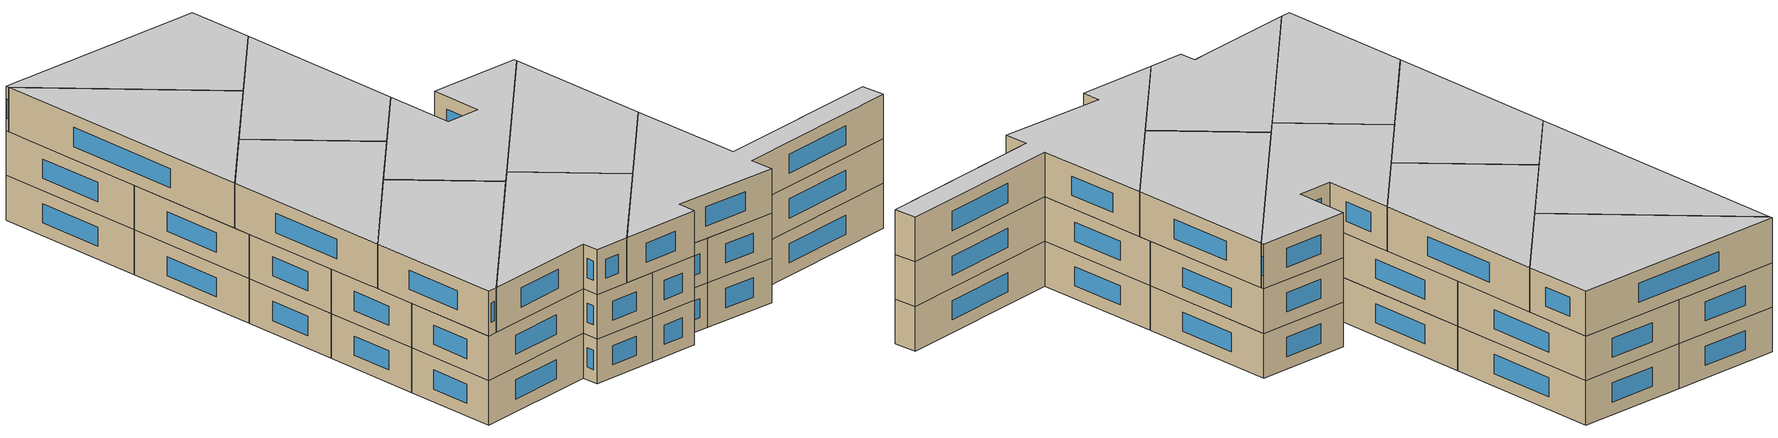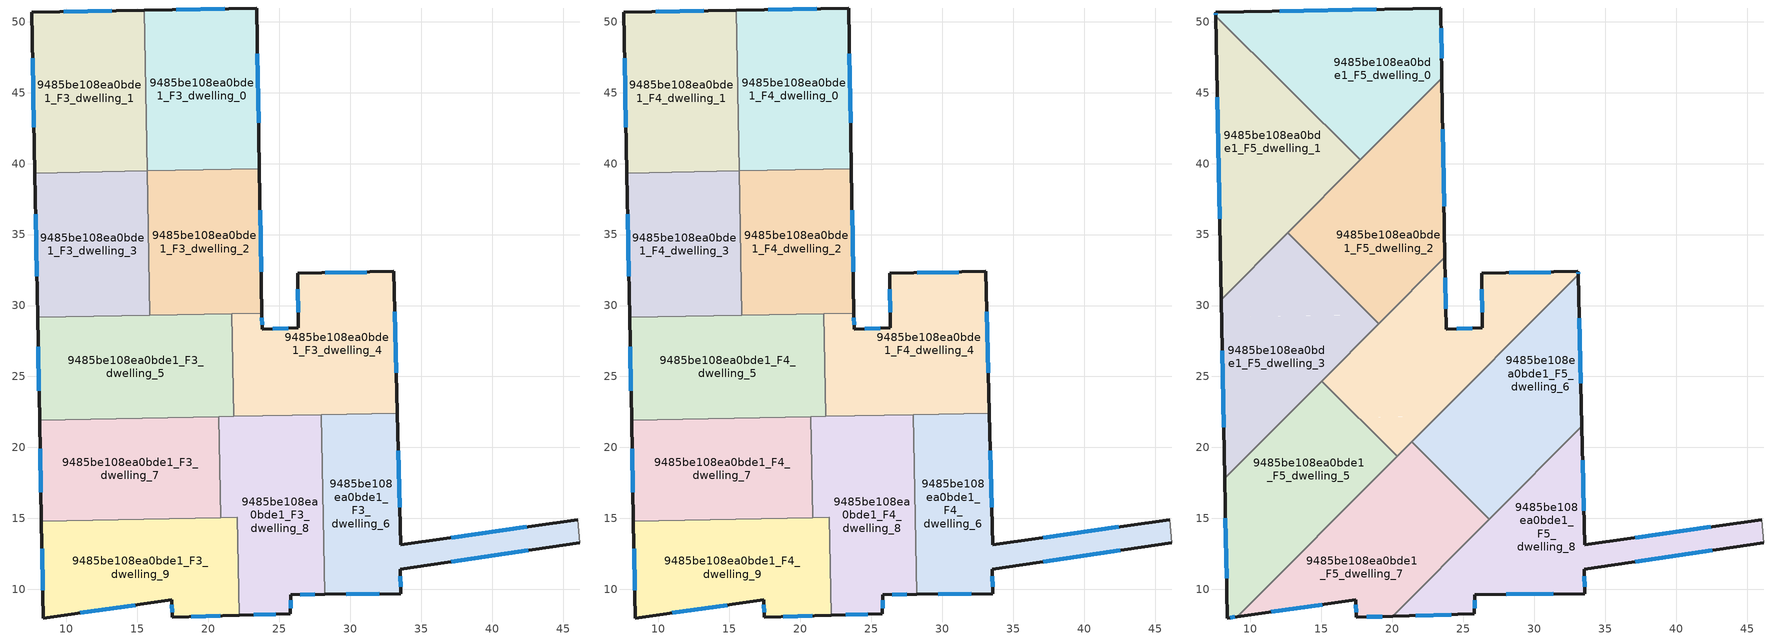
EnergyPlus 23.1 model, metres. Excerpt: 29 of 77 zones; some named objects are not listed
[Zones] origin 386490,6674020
9485be108ea0bde1_F3_dwelling_0
 floor to 9485be108ea0bde1_F2_dwelling_0 (EU_floor_Construction): 23.41,50.97 23.61,39.63 15.7,39.48 15.48,50.81 z9
 wall outside (EU_wall_Construction): 23.61,39.63 23.41,50.97 15.48,50.81 z9:12
 wall to 9485be108ea0bde1_F3_dwelling_1 (EU_wall_Construction): 15.48,50.81 15.7,39.48 z9:12
 wall to 9485be108ea0bde1_F3_dwelling_2 (EU_wall_Construction): 15.7,39.48 23.61,39.63 z9:12
 window (EU_Window_Construction): 21.15,50.92 17.75,50.86 / 23.55,42.87 23.47,47.73 z9.86:11.14
9485be108ea0bde1_F3_dwelling_1
 floor to 9485be108ea0bde1_F2_dwelling_1 (EU_floor_Construction): 15.48,50.81 15.7,39.48 7.78,39.33 7.56,50.66 z9
 wall outside (EU_wall_Construction): 15.48,50.81 7.56,50.66 7.78,39.33 z9:12
 wall to 9485be108ea0bde1_F3_dwelling_3 (EU_wall_Construction): 7.78,39.33 15.69,39.48 z9:12
 wall to 9485be108ea0bde1_F3_dwelling_2 (EU_wall_Construction): 15.68,39.48 15.7,39.48 z9:12
 window (EU_Window_Construction): 13.22,50.77 9.82,50.7 / 7.62,47.42 7.71,42.57 z9.86:11.14
9485be108ea0bde1_F3_dwelling_2
 floor to 9485be108ea0bde1_F2_dwelling_2 (EU_floor_Construction): 23.61,39.63 23.78,29.46 15.88,29.31 15.68,39.48 z9
 wall outside (EU_wall_Construction): 23.78,29.46 23.61,39.63 z9:12
 wall to 9485be108ea0bde1_F3_dwelling_3 (EU_wall_Construction): 15.68,39.48 15.88,29.31 z9:12
 wall to 9485be108ea0bde1_F3_dwelling_5 (EU_wall_Construction): 15.88,29.31 21.66,29.42 z9:12
 wall to 9485be108ea0bde1_F3_dwelling_4 (EU_wall_Construction): 21.66,29.43 23.78,29.46 z9:12
 window (EU_Window_Construction): 23.73,32.37 23.66,36.73 z9.86:11.14
9485be108ea0bde1_F3_dwelling_3
 floor to 9485be108ea0bde1_F2_dwelling_3 (EU_floor_Construction): 15.68,39.48 15.88,29.31 7.97,29.16 7.78,39.33 z9
 wall outside (EU_wall_Construction): 7.78,39.33 7.97,29.16 z9:12
 wall to 9485be108ea0bde1_F3_dwelling_5 (EU_wall_Construction): 7.97,29.16 15.88,29.31 z9:12
 window (EU_Window_Construction): 7.83,36.42 7.92,32.07 z9.86:11.14
9485be108ea0bde1_F3_dwelling_4
 floor to 9485be108ea0bde1_F2_dwelling_4 (EU_floor_Construction): 33.09,32.4 33.33,22.41 21.8,22.19 21.66,29.42 23.78,29.46 23.8,28.32 26.36,28.42 26.31,32.26 z9
 wall outside (EU_wall_Construction): 33.33,22.41 33.09,32.4 26.31,32.26 26.36,28.42 23.8,28.32 23.78,29.46 z9:12
 wall to 9485be108ea0bde1_F3_dwelling_5 (EU_wall_Construction): 21.66,29.42 21.8,22.19 z9:12
 wall to 9485be108ea0bde1_F3_dwelling_8 (EU_wall_Construction): 21.8,22.19 27.95,22.31 z9:12
 wall to 9485be108ea0bde1_F3_dwelling_6 (EU_wall_Construction): 27.95,22.31 33.33,22.41 z9:12
 window (EU_Window_Construction): 33.26,25.26 33.16,29.55 / 23.79,28.65 23.78,29.14 / 25.63,28.39 24.53,28.35 / 26.32,31.16 26.34,29.51 / 31.15,32.36 28.25,32.3 z9.86:11.14
9485be108ea0bde1_F3_dwelling_5
 floor to 9485be108ea0bde1_F2_dwelling_5 (EU_floor_Construction): 21.66,29.42 21.8,22.19 8.11,21.92 7.97,29.16 z9
 wall outside (EU_wall_Construction): 7.97,29.16 8.11,21.92 z9:12
 wall to 9485be108ea0bde1_F3_dwelling_7 (EU_wall_Construction): 8.11,21.92 20.73,22.17 z9:12
 wall to 9485be108ea0bde1_F3_dwelling_8 (EU_wall_Construction): 20.73,22.17 21.8,22.19 z9:12
 window (EU_Window_Construction): 8.01,27.09 8.07,23.99 z9.86:11.14
9485be108ea0bde1_F3_dwelling_6
 floor to 9485be108ea0bde1_F2_dwelling_6 (EU_floor_Construction): 46.03,14.92 46.18,13.27 33.52,11.41 33.57,9.7 28.2,9.64 27.95,22.3 33.33,22.41 33.55,13.14 z9
 wall outside (EU_wall_Construction): 46.03,14.92 33.55,13.14 33.33,22.41 / 28.2,9.64 33.57,9.7 33.52,11.41 46.18,13.27 z9:12
 wall adiabatic (EU_wall_Construction): 46.18,13.27 46.03,14.92 z9:12
 wall to 9485be108ea0bde1_F3_dwelling_8 (EU_wall_Construction): 27.95,22.3 28.2,9.64 z9:12
 window (EU_Window_Construction): 42.46,14.41 37.11,13.65 / 37.14,11.94 42.57,12.74 / 33.55,10.19 33.53,10.92 / 29.73,9.66 32.03,9.68 / 33.49,15.79 33.39,19.76 z9.86:11.14
9485be108ea0bde1_F3_dwelling_7
 floor to 9485be108ea0bde1_F2_dwelling_7 (EU_floor_Construction): 20.73,22.17 20.86,15.05 8.25,14.81 8.11,21.92 z9
 wall outside (EU_wall_Construction): 8.11,21.92 8.25,14.81 z9:12
 wall to 9485be108ea0bde1_F3_dwelling_8 (EU_wall_Construction): 20.86,15.05 20.73,22.17 z9:12
 wall to 9485be108ea0bde1_F3_dwelling_9 (EU_wall_Construction): 8.25,14.81 20.86,15.05 z9:12
 window (EU_Window_Construction): 8.15,19.89 8.21,16.84 z9.86:11.14
9485be108ea0bde1_F3_dwelling_8
 floor to 9485be108ea0bde1_F2_dwelling_8 (EU_floor_Construction): 27.95,22.3 28.2,9.64 25.8,9.62 25.79,8.27 22.18,8.16 22.05,15.08 20.86,15.05 20.73,22.17 z9
 wall outside (EU_wall_Construction): 22.18,8.16 25.79,8.27 25.8,9.62 28.2,9.64 z9:12
 wall to 9485be108ea0bde1_F3_dwelling_9 (EU_wall_Construction): 20.87,15.05 22.05,15.08 22.18,8.16 z9:12
 window (EU_Window_Construction): 23.21,8.19 24.76,8.24 / 26.49,9.63 27.51,9.64 / 25.8,8.65 25.8,9.24 z9.86:11.14
9485be108ea0bde1_F3_dwelling_9
 floor to 9485be108ea0bde1_F2_dwelling_9 (EU_floor_Construction): 22.05,15.08 22.18,8.16 17.46,8.03 17.44,9.25 8.38,7.98 8.25,14.81 z9
 wall outside (EU_wall_Construction): 8.25,14.81 8.38,7.98 17.44,9.25 17.46,8.03 22.18,8.16 z9:12
 window (EU_Window_Construction): 10.97,8.34 14.85,8.89 / 8.29,12.86 8.34,9.93 / 18.81,8.07 20.83,8.13 / 17.45,8.9 17.45,8.38 z9.86:11.14
9485be108ea0bde1_F4_dwelling_0
 floor to 9485be108ea0bde1_F3_dwelling_0 (EU_floor_Construction): 23.41,50.97 23.61,39.63 15.7,39.48 15.48,50.81 z12
 wall outside (EU_wall_Construction): 23.61,39.63 23.41,50.97 15.48,50.81 z12:15
 wall to 9485be108ea0bde1_F4_dwelling_1 (EU_wall_Construction): 15.48,50.81 15.7,39.48 z12:15
 wall to 9485be108ea0bde1_F4_dwelling_2 (EU_wall_Construction): 15.7,39.48 23.61,39.63 z12:15
 window (EU_Window_Construction): 21.15,50.92 17.75,50.86 / 23.55,42.87 23.47,47.73 z12.86:14.14
 ceiling adiabatic (EU_roof_Construction): 23.61,39.63 23.41,50.97 23.5,46.03 17,39.51 15.7,39.48 z15
9485be108ea0bde1_F4_dwelling_1
 floor to 9485be108ea0bde1_F3_dwelling_1 (EU_floor_Construction): 15.48,50.81 15.7,39.48 7.78,39.33 7.56,50.66 z12
 wall outside (EU_wall_Construction): 15.48,50.81 7.56,50.66 7.78,39.33 z12:15
 wall to 9485be108ea0bde1_F4_dwelling_3 (EU_wall_Construction): 7.78,39.33 15.69,39.48 z12:15
 wall to 9485be108ea0bde1_F4_dwelling_2 (EU_wall_Construction): 15.68,39.48 15.7,39.48 z12:15
 window (EU_Window_Construction): 13.22,50.77 9.82,50.7 / 7.62,47.42 7.71,42.57 z12.86:14.14
9485be108ea0bde1_F4_dwelling_2
 floor to 9485be108ea0bde1_F3_dwelling_2 (EU_floor_Construction): 23.61,39.63 23.78,29.46 15.88,29.31 15.68,39.48 z12
 wall outside (EU_wall_Construction): 23.78,29.46 23.61,39.63 z12:15
 wall to 9485be108ea0bde1_F4_dwelling_3 (EU_wall_Construction): 15.68,39.48 15.88,29.31 z12:15
 wall to 9485be108ea0bde1_F4_dwelling_5 (EU_wall_Construction): 15.88,29.31 21.66,29.42 z12:15
 wall to 9485be108ea0bde1_F4_dwelling_4 (EU_wall_Construction): 21.66,29.43 23.78,29.46 z12:15
 window (EU_Window_Construction): 23.73,32.37 23.66,36.73 z12.86:14.14
9485be108ea0bde1_F4_dwelling_3
 floor to 9485be108ea0bde1_F3_dwelling_3 (EU_floor_Construction): 15.68,39.48 15.88,29.31 7.97,29.16 7.78,39.33 z12
 wall outside (EU_wall_Construction): 7.78,39.33 7.97,29.16 z12:15
 wall to 9485be108ea0bde1_F4_dwelling_5 (EU_wall_Construction): 7.97,29.16 15.88,29.31 z12:15
 window (EU_Window_Construction): 7.83,36.42 7.92,32.07 z12.86:14.14
9485be108ea0bde1_F4_dwelling_4
 floor to 9485be108ea0bde1_F3_dwelling_4 (EU_floor_Construction): 33.09,32.4 33.33,22.41 21.8,22.19 21.66,29.42 23.78,29.46 23.8,28.32 26.36,28.42 26.31,32.26 z12
 wall outside (EU_wall_Construction): 33.33,22.41 33.09,32.4 26.31,32.26 26.36,28.42 23.8,28.32 23.78,29.46 z12:15
 wall to 9485be108ea0bde1_F4_dwelling_5 (EU_wall_Construction): 21.66,29.42 21.8,22.19 z12:15
 wall to 9485be108ea0bde1_F4_dwelling_8 (EU_wall_Construction): 21.8,22.19 27.95,22.31 z12:15
 wall to 9485be108ea0bde1_F4_dwelling_6 (EU_wall_Construction): 27.95,22.31 33.33,22.41 z12:15
 window (EU_Window_Construction): 33.26,25.26 33.16,29.55 / 23.79,28.65 23.78,29.14 / 25.63,28.39 24.53,28.35 / 26.32,31.16 26.34,29.51 / 31.15,32.36 28.25,32.3 z12.86:14.14
9485be108ea0bde1_F4_dwelling_5
 floor to 9485be108ea0bde1_F3_dwelling_5 (EU_floor_Construction): 21.66,29.42 21.8,22.19 8.11,21.92 7.97,29.16 z12
 wall outside (EU_wall_Construction): 7.97,29.16 8.11,21.92 z12:15
 wall to 9485be108ea0bde1_F4_dwelling_7 (EU_wall_Construction): 8.11,21.92 20.73,22.17 z12:15
 wall to 9485be108ea0bde1_F4_dwelling_8 (EU_wall_Construction): 20.73,22.17 21.8,22.19 z12:15
 window (EU_Window_Construction): 8.01,27.09 8.07,23.99 z12.86:14.14
9485be108ea0bde1_F4_dwelling_6
 floor to 9485be108ea0bde1_F3_dwelling_6 (EU_floor_Construction): 46.03,14.92 46.18,13.27 33.52,11.41 33.57,9.7 28.2,9.64 27.95,22.3 33.33,22.41 33.55,13.14 z12
 wall outside (EU_wall_Construction): 46.03,14.92 33.55,13.14 33.33,22.41 / 28.2,9.64 33.57,9.7 33.52,11.41 46.18,13.27 z12:15
 wall adiabatic (EU_wall_Construction): 46.18,13.27 46.03,14.92 z12:15
 wall to 9485be108ea0bde1_F4_dwelling_8 (EU_wall_Construction): 27.95,22.3 28.2,9.64 z12:15
 window (EU_Window_Construction): 42.46,14.41 37.11,13.65 / 37.14,11.94 42.57,12.74 / 33.55,10.19 33.53,10.92 / 29.73,9.66 32.03,9.68 / 33.49,15.79 33.39,19.76 z12.86:14.14
9485be108ea0bde1_F4_dwelling_7
 floor to 9485be108ea0bde1_F3_dwelling_7 (EU_floor_Construction): 20.73,22.17 20.86,15.05 8.25,14.81 8.11,21.92 z12
 wall outside (EU_wall_Construction): 8.11,21.92 8.25,14.81 z12:15
 wall to 9485be108ea0bde1_F4_dwelling_8 (EU_wall_Construction): 20.86,15.05 20.73,22.17 z12:15
 wall to 9485be108ea0bde1_F4_dwelling_9 (EU_wall_Construction): 8.25,14.81 20.86,15.05 z12:15
 window (EU_Window_Construction): 8.15,19.89 8.21,16.84 z12.86:14.14
9485be108ea0bde1_F4_dwelling_8
 floor to 9485be108ea0bde1_F3_dwelling_8 (EU_floor_Construction): 27.95,22.3 28.2,9.64 25.8,9.62 25.79,8.27 22.18,8.16 22.05,15.08 20.86,15.05 20.73,22.17 z12
 wall outside (EU_wall_Construction): 22.18,8.16 25.79,8.27 25.8,9.62 28.2,9.64 z12:15
 wall to 9485be108ea0bde1_F4_dwelling_9 (EU_wall_Construction): 20.87,15.05 22.05,15.08 22.18,8.16 z12:15
 window (EU_Window_Construction): 23.21,8.19 24.76,8.24 / 26.49,9.63 27.51,9.64 / 25.8,8.65 25.8,9.24 z12.86:14.14
9485be108ea0bde1_F4_dwelling_9
 floor to 9485be108ea0bde1_F3_dwelling_9 (EU_floor_Construction): 22.05,15.08 22.18,8.16 17.46,8.03 17.44,9.25 8.38,7.98 8.25,14.81 z12
 wall outside (EU_wall_Construction): 8.25,14.81 8.38,7.98 17.44,9.25 17.46,8.03 22.18,8.16 z12:15
 window (EU_Window_Construction): 10.97,8.34 14.85,8.89 / 8.29,12.86 8.34,9.93 / 18.81,8.07 20.83,8.13 / 17.45,8.9 17.45,8.38 z12.86:14.14
9485be108ea0bde1_F5_dwelling_0
 floor to 9485be108ea0bde1_F4_dwelling_0 (EU_floor_Construction): 23.41,50.97 23.5,46.03 17.74,40.26 15.64,42.35 15.48,50.81 z15
 floor to 9485be108ea0bde1_F4_dwelling_1 (EU_floor_Construction): 15.48,50.81 15.64,42.35 7.56,50.4 7.56,50.66 z15
 wall outside (EU_wall_Construction): 23.5,46.03 23.41,50.97 7.56,50.66 7.56,50.4 z15:18
 wall to 9485be108ea0bde1_F5_dwelling_1 (EU_wall_Construction): 7.56,50.4 17.74,40.26 z15:18
 wall to 9485be108ea0bde1_F5_dwelling_2 (EU_wall_Construction): 17.74,40.26 23.5,46.03 z15:18
 window (EU_Window_Construction): 23.47,47.44 23.44,49.56 / 7.56,50.59 7.56,50.48 / 18.88,50.88 12.09,50.75 z15.86:17.14
 ceiling to 9485be108ea0bde1_F6_dwelling_0 (EU_floor_Construction): 17.74,40.26 23.5,46.03 23.41,50.97 7.56,50.66 7.56,50.4 z18
9485be108ea0bde1_F5_dwelling_1
 floor to 9485be108ea0bde1_F4_dwelling_1 (EU_floor_Construction): 15.64,42.35 15.7,39.48 7.78,39.33 7.56,50.4 z15
 floor to 9485be108ea0bde1_F4_dwelling_3 (EU_floor_Construction): 15.69,39.48 15.71,38.21 7.95,30.42 7.78,39.33 z15
 floor to 9485be108ea0bde1_F4_dwelling_2 (EU_floor_Construction): 17,39.51 15.71,38.21 15.69,39.48 z15
 floor to 9485be108ea0bde1_F4_dwelling_0 (EU_floor_Construction): 17.74,40.26 17,39.51 15.7,39.48 15.64,42.35 z15
 wall outside (EU_wall_Construction): 7.56,50.4 7.95,30.42 z15:18
 wall to 9485be108ea0bde1_F5_dwelling_3 (EU_wall_Construction): 7.95,30.42 12.62,35.12 z15:18
 wall to 9485be108ea0bde1_F5_dwelling_2 (EU_wall_Construction): 12.63,35.12 17.75,40.26 z15:18
 window (EU_Window_Construction): 7.67,44.69 7.84,36.13 z15.86:17.14
 ceiling to 9485be108ea0bde1_F6_dwelling_1 (EU_floor_Construction): 7.95,30.42 17.74,40.26 7.56,50.4 z18
9485be108ea0bde1_F5_dwelling_2
 floor to 9485be108ea0bde1_F4_dwelling_2 (EU_floor_Construction): 23.61,39.63 23.71,33.4 19.71,29.39 18.4,29.36 15.83,31.92 15.71,38.21 17,39.51 z15
 floor to 9485be108ea0bde1_F4_dwelling_5 (EU_floor_Construction): 19.71,29.39 19.05,28.72 18.4,29.36 z15
 floor adiabatic (EU_floor_Construction): 23.5,46.03 23.61,39.63 17,39.51 z15
 floor to 9485be108ea0bde1_F4_dwelling_3 (EU_floor_Construction): 15.71,38.21 15.83,31.92 12.62,35.12 z15
 wall outside (EU_wall_Construction): 23.71,33.4 23.5,46.03 z15:18
 wall to 9485be108ea0bde1_F5_dwelling_3 (EU_wall_Construction): 12.62,35.12 19.05,28.72 z15:18
 wall to 9485be108ea0bde1_F5_dwelling_4 (EU_wall_Construction): 19.05,28.72 23.71,33.4 z15:18
 window (EU_Window_Construction): 23.65,37.01 23.56,42.42 z15.86:17.14
 ceiling to 9485be108ea0bde1_F6_dwelling_2 (EU_floor_Construction): 19.05,28.72 23.71,33.4 23.5,46.03 12.62,35.12 z18
9485be108ea0bde1_F5_dwelling_3
 floor to 9485be108ea0bde1_F4_dwelling_5 (EU_floor_Construction): 19.05,28.72 12.36,22.01 8.11,21.92 7.97,29.16 18.4,29.36 z15
 floor to 9485be108ea0bde1_F4_dwelling_3 (EU_floor_Construction): 15.83,31.92 15.88,29.31 7.97,29.16 7.95,30.42 12.62,35.12 z15
 floor to 9485be108ea0bde1_F4_dwelling_7 (EU_floor_Construction): 12.36,22.01 8.19,17.82 8.11,21.92 z15
 floor to 9485be108ea0bde1_F4_dwelling_2 (EU_floor_Construction): 18.4,29.36 15.88,29.31 15.83,31.92 z15
 wall outside (EU_wall_Construction): 7.95,30.42 8.19,17.82 z15:18
 wall to 9485be108ea0bde1_F5_dwelling_5 (EU_wall_Construction): 8.19,17.82 15.02,24.67 z15:18
 wall to 9485be108ea0bde1_F5_dwelling_4 (EU_wall_Construction): 15.02,24.67 19.05,28.72 z15:18
 window (EU_Window_Construction): 8.02,26.82 8.12,21.42 z15.86:17.14
 ceiling to 9485be108ea0bde1_F6_dwelling_3 (EU_floor_Construction): 8.19,17.82 19.05,28.72 12.62,35.12 7.95,30.42 z18
9485be108ea0bde1_F5_dwelling_4
 floor to 9485be108ea0bde1_F4_dwelling_4 (EU_floor_Construction): 33.09,32.4 33.09,32.17 23.18,22.21 21.8,22.19 21.66,29.42 23.78,29.46 23.8,28.32 26.36,28.42 26.31,32.26 z15
 floor to 9485be108ea0bde1_F4_dwelling_2 (EU_floor_Construction): 23.71,33.4 23.78,29.46 19.71,29.39 z15
 floor to 9485be108ea0bde1_F4_dwelling_7 (EU_floor_Construction): 20.73,22.17 20.77,19.8 20.34,19.37 17.59,22.11 z15
 floor to 9485be108ea0bde1_F4_dwelling_8 (EU_floor_Construction): 23.18,22.21 20.77,19.8 20.73,22.17 z15
 floor to 9485be108ea0bde1_F4_dwelling_5 (EU_floor_Construction): 21.66,29.42 21.8,22.19 17.59,22.11 15.02,24.67 19.71,29.39 z15
 wall outside (EU_wall_Construction): 33.09,32.17 33.09,32.4 26.31,32.26 26.36,28.42 23.8,28.32 23.71,33.4 z15:18
 wall to 9485be108ea0bde1_F5_dwelling_5 (EU_wall_Construction): 15.02,24.67 20.34,19.37 z15:18
 wall to 9485be108ea0bde1_F5_dwelling_6 (EU_wall_Construction): 21.37,20.4 33.09,32.17 z15:18
 wall to 9485be108ea0bde1_F5_dwelling_7 (EU_wall_Construction): 20.34,19.37 21.37,20.4 z15:18
 window (EU_Window_Construction): 31.15,32.36 28.25,32.3 / 33.09,32.23 33.09,32.33 / 23.77,29.77 23.74,31.95 / 25.63,28.39 24.53,28.35 / 26.32,31.16 26.34,29.51 z15.86:17.14
 ceiling to 9485be108ea0bde1_F6_dwelling_4 (EU_floor_Construction): 26.36,28.42 23.8,28.32 23.71,33.4 15.02,24.67 20.34,19.37 33.09,32.17 33.09,32.4 26.31,32.26 z18
9485be108ea0bde1_F5_dwelling_5
 floor to 9485be108ea0bde1_F4_dwelling_7 (EU_floor_Construction): 20.34,19.37 15.95,14.96 8.25,14.81 8.19,17.82 12.36,22.01 17.59,22.11 z15
 floor to 9485be108ea0bde1_F4_dwelling_9 (EU_floor_Construction): 15.95,14.96 9.09,8.08 8.38,7.98 8.25,14.81 z15
 floor to 9485be108ea0bde1_F4_dwelling_5 (EU_floor_Construction): 17.59,22.11 12.36,22.01 15.02,24.67 z15
 wall outside (EU_wall_Construction): 8.19,17.82 8.38,7.98 9.09,8.08 z15:18
 wall to 9485be108ea0bde1_F5_dwelling_7 (EU_wall_Construction): 9.09,8.08 20.34,19.37 z15:18
 window (EU_Window_Construction): 8.24,15.01 8.33,10.79 / 8.58,8.01 8.89,8.05 z15.86:17.14
 ceiling to 9485be108ea0bde1_F6_dwelling_5 (EU_floor_Construction): 9.09,8.08 20.34,19.37 15.02,24.67 8.19,17.82 8.38,7.98 z18
9485be108ea0bde1_F5_dwelling_6
 floor to 9485be108ea0bde1_F4_dwelling_8 (EU_floor_Construction): 27.95,22.3 28.07,16.18 26.84,14.95 21.37,20.4 23.18,22.21 z15
 floor to 9485be108ea0bde1_F4_dwelling_6 (EU_floor_Construction): 33.33,22.41 33.35,21.48 28.07,16.18 27.95,22.3 z15
 floor to 9485be108ea0bde1_F4_dwelling_4 (EU_floor_Construction): 33.09,32.17 33.33,22.41 23.18,22.21 z15
 wall outside (EU_wall_Construction): 33.35,21.48 33.09,32.17 z15:18
 wall to 9485be108ea0bde1_F5_dwelling_7 (EU_wall_Construction): 21.37,20.4 26.84,14.95 z15:18
 wall to 9485be108ea0bde1_F5_dwelling_8 (EU_wall_Construction): 26.84,14.95 33.35,21.48 z15:18
 window (EU_Window_Construction): 33.28,24.53 33.17,29.11 z15.86:17.14
 ceiling to 9485be108ea0bde1_F6_dwelling_6 (EU_floor_Construction): 26.84,14.95 33.35,21.48 33.09,32.17 21.37,20.4 z18
9485be108ea0bde1_F5_dwelling_7
 floor to 9485be108ea0bde1_F4_dwelling_7 (EU_floor_Construction): 20.77,19.8 20.86,15.05 15.95,14.96 z15
 floor to 9485be108ea0bde1_F4_dwelling_9 (EU_floor_Construction): 22.05,15.08 22.14,10.23 20.02,8.1 17.46,8.03 17.44,9.25 9.09,8.08 15.95,14.96 z15
 floor to 9485be108ea0bde1_F4_dwelling_8 (EU_floor_Construction): 26.84,14.95 22.14,10.23 22.05,15.08 20.86,15.05 20.77,19.8 21.37,20.4 z15
 wall outside (EU_wall_Construction): 9.09,8.08 17.44,9.25 17.46,8.03 20.02,8.1 z15:18
 wall to 9485be108ea0bde1_F5_dwelling_8 (EU_wall_Construction): 20.02,8.1 26.84,14.95 z15:18
 window (EU_Window_Construction): 18.19,8.05 19.29,8.08 / 17.45,8.9 17.45,8.38 / 11.48,8.41 15.06,8.92 z15.86:17.14
 ceiling to 9485be108ea0bde1_F6_dwelling_7 (EU_floor_Construction): 20.02,8.1 26.84,14.95 21.37,20.4 9.09,8.08 17.44,9.25 17.46,8.03 z18
9485be108ea0bde1_F5_dwelling_8
 floor to 9485be108ea0bde1_F4_dwelling_6 (EU_floor_Construction): 46.03,14.92 46.18,13.27 33.52,11.41 33.57,9.7 28.19,9.65 28.07,16.18 33.35,21.48 33.55,13.14 z15
 floor to 9485be108ea0bde1_F4_dwelling_8 (EU_floor_Construction): 28.07,16.18 28.19,9.65 25.8,9.62 25.79,8.27 22.18,8.16 22.14,10.23 z15
 floor to 9485be108ea0bde1_F4_dwelling_9 (EU_floor_Construction): 22.14,10.23 22.18,8.16 20.02,8.1 z15
 wall outside (EU_wall_Construction): 20.02,8.1 25.79,8.27 25.8,9.62 33.57,9.7 33.52,11.41 46.18,13.27 / 46.03,14.92 33.55,13.14 33.35,21.48 z15:18
 wall adiabatic (EU_wall_Construction): 46.18,13.27 46.03,14.92 z15:18
 window (EU_Window_Construction): 37.14,11.94 42.57,12.74 / 33.55,10.19 33.53,10.92 / 28.02,9.64 31.35,9.68 / 25.8,8.65 25.8,9.24 / 21.67,8.15 24.15,8.22 / 33.49,15.52 33.41,19.1 / 42.46,14.41 37.11,13.65 z15.86:17.14
 ceiling to 9485be108ea0bde1_F6_dwelling_8 (EU_floor_Construction): 46.18,13.27 46.03,14.92 33.55,13.14 33.35,21.48 20.02,8.1 25.79,8.27 25.8,9.62 33.57,9.7 33.52,11.41 z18
[Building]
EU S2 Campaign: North Axis=0; Terrain=City; Solar Distribution=FullExterior
[Site:Location]
Helsinki-Vantaa.AP: Latitude=60.317; Longitude=24.963; Time Zone=2; Elevation=54.6
[SizingPeriod:WeatherFileDays]
AnnualSizingPeriod: Begin Month=1; Begin Day of Month=1; End Month=12; End Day of Month=31; Day of Week for Start Day=Monday; Use Weather File Daylight Saving Period=No; Use Weather File Rain and Snow Indicators=No
[MATERIAL]
EU_InternalMass_Material: Roughness=MediumRough; Thickness=0.1; Conductivity=1; Density=1800; Specific Heat=900; Thermal Absorptance=0.9; Solar Absorptance=0.7; Visible Absorptance=0.7
[MATERIAL:NOMASS] Roughness=MediumRough; Thermal Absorptance=0.9; Solar Absorptance=0.7; Visible Absorptance=0.7
Name | Thermal Resistance
EU_wall_NoMass | 1.10183
EU_roof_NoMass; EU_floor_NoMass | 1.70606
[WINDOWMATERIAL:SIMPLEGLAZINGSYSTEM]
EU_Window_SimpleGlazing: UFactor=3.11035; Solar Heat Gain Coefficient=0.8; Visible Transmittance=0.8
[CONSTRUCTION]
EU_wall_Construction: EU_wall_NoMass
EU_roof_Construction: EU_roof_NoMass
EU_floor_Construction: EU_floor_NoMass
EU_Window_Construction: EU_Window_SimpleGlazing
EU_InternalMass_Construction: EU_InternalMass_Material
[ZONE] Type=1; Multiplier=1; Ceiling Height=autocalculate; Floor Area=autocalculate; Part of Total Floor Area=Yes
Name | Volume
9485be108ea0bde1_F3_dwelling_0; 9485be108ea0bde1_F4_dwelling_0 | 269.377
9485be108ea0bde1_F5_dwelling_0 | 299.306
9485be108ea0bde1_F3_dwelling_1; 9485be108ea0bde1_F4_dwelling_1 | 269.383
9485be108ea0bde1_F5_dwelling_1 | 299.295
9485be108ea0bde1_F3_dwelling_2; 9485be108ea0bde1_F4_dwelling_2 | 241.367
9485be108ea0bde1_F5_dwelling_2 | 299.332
9485be108ea0bde1_F3_dwelling_3; 9485be108ea0bde1_F4_dwelling_3 | 241.345
9485be108ea0bde1_F5_dwelling_3 | 299.304
9485be108ea0bde1_F3_dwelling_4; 9485be108ea0bde1_F4_dwelling_4 | 297.389
9485be108ea0bde1_F5_dwelling_4 | 299.342
9485be108ea0bde1_F3_dwelling_5; 9485be108ea0bde1_F4_dwelling_5 | 297.387
9485be108ea0bde1_F5_dwelling_5 | 299.324
9485be108ea0bde1_F3_dwelling_6; 9485be108ea0bde1_F4_dwelling_6 | 269.399
9485be108ea0bde1_F5_dwelling_6 | 299.272
9485be108ea0bde1_F3_dwelling_7; 9485be108ea0bde1_F4_dwelling_7 | 269.391
9485be108ea0bde1_F5_dwelling_7 | 299.314
9485be108ea0bde1_F3_dwelling_8; 9485be108ea0bde1_F4_dwelling_8 | 269.352
9485be108ea0bde1_F5_dwelling_8 | 299.301
9485be108ea0bde1_F3_dwelling_9; 9485be108ea0bde1_F4_dwelling_9 | 269.375
[INTERNALMASS] Construction=EU_InternalMass_Construction
Name | Zone or ZoneList | Surface Area
9485be108ea0bde1_F3_dwelling_0_EU_InternalMass | 9485be108ea0bde1_F3_dwelling_0 | 89.7925
9485be108ea0bde1_F3_dwelling_1_EU_InternalMass | 9485be108ea0bde1_F3_dwelling_1 | 89.7937
9485be108ea0bde1_F3_dwelling_2_EU_InternalMass | 9485be108ea0bde1_F3_dwelling_2 | 80.4584
9485be108ea0bde1_F3_dwelling_3_EU_InternalMass | 9485be108ea0bde1_F3_dwelling_3 | 80.4503
9485be108ea0bde1_F3_dwelling_4_EU_InternalMass | 9485be108ea0bde1_F3_dwelling_4 | 99.1313
9485be108ea0bde1_F3_dwelling_5_EU_InternalMass | 9485be108ea0bde1_F3_dwelling_5 | 99.1312
9485be108ea0bde1_F3_dwelling_6_EU_InternalMass | 9485be108ea0bde1_F3_dwelling_6 | 89.7968
9485be108ea0bde1_F3_dwelling_7_EU_InternalMass | 9485be108ea0bde1_F3_dwelling_7 | 89.7988
9485be108ea0bde1_F3_dwelling_8_EU_InternalMass | 9485be108ea0bde1_F3_dwelling_8 | 89.7842
9485be108ea0bde1_F3_dwelling_9_EU_InternalMass | 9485be108ea0bde1_F3_dwelling_9 | 89.7913
9485be108ea0bde1_F4_dwelling_0_EU_InternalMass | 9485be108ea0bde1_F4_dwelling_0 | 89.7925
9485be108ea0bde1_F4_dwelling_1_EU_InternalMass | 9485be108ea0bde1_F4_dwelling_1 | 89.7937
9485be108ea0bde1_F4_dwelling_2_EU_InternalMass | 9485be108ea0bde1_F4_dwelling_2 | 80.4584
9485be108ea0bde1_F4_dwelling_3_EU_InternalMass | 9485be108ea0bde1_F4_dwelling_3 | 80.4503
9485be108ea0bde1_F4_dwelling_4_EU_InternalMass | 9485be108ea0bde1_F4_dwelling_4 | 99.1313
9485be108ea0bde1_F4_dwelling_5_EU_InternalMass | 9485be108ea0bde1_F4_dwelling_5 | 99.1312
9485be108ea0bde1_F4_dwelling_6_EU_InternalMass | 9485be108ea0bde1_F4_dwelling_6 | 89.7968
9485be108ea0bde1_F4_dwelling_7_EU_InternalMass | 9485be108ea0bde1_F4_dwelling_7 | 89.7988
9485be108ea0bde1_F4_dwelling_8_EU_InternalMass | 9485be108ea0bde1_F4_dwelling_8 | 89.7842
9485be108ea0bde1_F4_dwelling_9_EU_InternalMass | 9485be108ea0bde1_F4_dwelling_9 | 89.7913
9485be108ea0bde1_F5_dwelling_0_EU_InternalMass | 9485be108ea0bde1_F5_dwelling_0 | 99.7649
9485be108ea0bde1_F5_dwelling_1_EU_InternalMass | 9485be108ea0bde1_F5_dwelling_1 | 99.7628
9485be108ea0bde1_F5_dwelling_2_EU_InternalMass | 9485be108ea0bde1_F5_dwelling_2 | 99.7778
9485be108ea0bde1_F5_dwelling_3_EU_InternalMass | 9485be108ea0bde1_F5_dwelling_3 | 99.7709
9485be108ea0bde1_F5_dwelling_4_EU_InternalMass | 9485be108ea0bde1_F5_dwelling_4 | 99.782
9485be108ea0bde1_F5_dwelling_5_EU_InternalMass | 9485be108ea0bde1_F5_dwelling_5 | 99.7736
9485be108ea0bde1_F5_dwelling_6_EU_InternalMass | 9485be108ea0bde1_F5_dwelling_6 | 99.758
9485be108ea0bde1_F5_dwelling_7_EU_InternalMass | 9485be108ea0bde1_F5_dwelling_7 | 99.7727
9485be108ea0bde1_F5_dwelling_8_EU_InternalMass | 9485be108ea0bde1_F5_dwelling_8 | 99.7669
[OTHEREQUIPMENT] Fuel Type=Electricity; Design Level Calculation Method=Watts/Area; Power per Zone Floor Area=1; Fraction Latent=0; Fraction Radiant=0; Fraction Lost=0; Carbon Dioxide Generation Rate=0; EndUse Subcategory=EU_Step8_InternalGains
Name | Zone or ZoneList or Space or SpaceList | Schedule
EU_Step8_InternalGain_9485be108ea0bde1_F3_dwelling_0_f000 | 9485be108ea0bde1_F3_dwelling_0 | EU_Step8_GainSchedule_9485be108ea0bde1_F3_dwelling_0_f000
EU_Step8_InternalGain_9485be108ea0bde1_F3_dwelling_1_f000 | 9485be108ea0bde1_F3_dwelling_1 | EU_Step8_GainSchedule_9485be108ea0bde1_F3_dwelling_1_f000
EU_Step8_InternalGain_9485be108ea0bde1_F3_dwelling_2_f000 | 9485be108ea0bde1_F3_dwelling_2 | EU_Step8_GainSchedule_9485be108ea0bde1_F3_dwelling_2_f000
EU_Step8_InternalGain_9485be108ea0bde1_F3_dwelling_3_f000 | 9485be108ea0bde1_F3_dwelling_3 | EU_Step8_GainSchedule_9485be108ea0bde1_F3_dwelling_3_f000
EU_Step8_InternalGain_9485be108ea0bde1_F3_dwelling_4_f000 | 9485be108ea0bde1_F3_dwelling_4 | EU_Step8_GainSchedule_9485be108ea0bde1_F3_dwelling_4_f000
EU_Step8_InternalGain_9485be108ea0bde1_F3_dwelling_5_f000 | 9485be108ea0bde1_F3_dwelling_5 | EU_Step8_GainSchedule_9485be108ea0bde1_F3_dwelling_5_f000
EU_Step8_InternalGain_9485be108ea0bde1_F3_dwelling_6_f000 | 9485be108ea0bde1_F3_dwelling_6 | EU_Step8_GainSchedule_9485be108ea0bde1_F3_dwelling_6_f000
EU_Step8_InternalGain_9485be108ea0bde1_F3_dwelling_7_f000 | 9485be108ea0bde1_F3_dwelling_7 | EU_Step8_GainSchedule_9485be108ea0bde1_F3_dwelling_7_f000
EU_Step8_InternalGain_9485be108ea0bde1_F3_dwelling_8_f000 | 9485be108ea0bde1_F3_dwelling_8 | EU_Step8_GainSchedule_9485be108ea0bde1_F3_dwelling_8_f000
EU_Step8_InternalGain_9485be108ea0bde1_F3_dwelling_9_f000 | 9485be108ea0bde1_F3_dwelling_9 | EU_Step8_GainSchedule_9485be108ea0bde1_F3_dwelling_9_f000
EU_Step8_InternalGain_9485be108ea0bde1_F4_dwelling_0_f000 | 9485be108ea0bde1_F4_dwelling_0 | EU_Step8_GainSchedule_9485be108ea0bde1_F4_dwelling_0_f000
EU_Step8_InternalGain_9485be108ea0bde1_F4_dwelling_1_f000 | 9485be108ea0bde1_F4_dwelling_1 | EU_Step8_GainSchedule_9485be108ea0bde1_F4_dwelling_1_f000
EU_Step8_InternalGain_9485be108ea0bde1_F4_dwelling_2_f000 | 9485be108ea0bde1_F4_dwelling_2 | EU_Step8_GainSchedule_9485be108ea0bde1_F4_dwelling_2_f000
EU_Step8_InternalGain_9485be108ea0bde1_F4_dwelling_3_f000 | 9485be108ea0bde1_F4_dwelling_3 | EU_Step8_GainSchedule_9485be108ea0bde1_F4_dwelling_3_f000
EU_Step8_InternalGain_9485be108ea0bde1_F4_dwelling_4_f000 | 9485be108ea0bde1_F4_dwelling_4 | EU_Step8_GainSchedule_9485be108ea0bde1_F4_dwelling_4_f000
EU_Step8_InternalGain_9485be108ea0bde1_F4_dwelling_5_f000 | 9485be108ea0bde1_F4_dwelling_5 | EU_Step8_GainSchedule_9485be108ea0bde1_F4_dwelling_5_f000
EU_Step8_InternalGain_9485be108ea0bde1_F4_dwelling_6_f000 | 9485be108ea0bde1_F4_dwelling_6 | EU_Step8_GainSchedule_9485be108ea0bde1_F4_dwelling_6_f000
EU_Step8_InternalGain_9485be108ea0bde1_F4_dwelling_7_f000 | 9485be108ea0bde1_F4_dwelling_7 | EU_Step8_GainSchedule_9485be108ea0bde1_F4_dwelling_7_f000
EU_Step8_InternalGain_9485be108ea0bde1_F4_dwelling_8_f000 | 9485be108ea0bde1_F4_dwelling_8 | EU_Step8_GainSchedule_9485be108ea0bde1_F4_dwelling_8_f000
EU_Step8_InternalGain_9485be108ea0bde1_F4_dwelling_9_f000 | 9485be108ea0bde1_F4_dwelling_9 | EU_Step8_GainSchedule_9485be108ea0bde1_F4_dwelling_9_f000
EU_Step8_InternalGain_9485be108ea0bde1_F5_dwelling_0_f000 | 9485be108ea0bde1_F5_dwelling_0 | EU_Step8_GainSchedule_9485be108ea0bde1_F5_dwelling_0_f000
EU_Step8_InternalGain_9485be108ea0bde1_F5_dwelling_1_f000 | 9485be108ea0bde1_F5_dwelling_1 | EU_Step8_GainSchedule_9485be108ea0bde1_F5_dwelling_1_f000
EU_Step8_InternalGain_9485be108ea0bde1_F5_dwelling_2_f000 | 9485be108ea0bde1_F5_dwelling_2 | EU_Step8_GainSchedule_9485be108ea0bde1_F5_dwelling_2_f000
EU_Step8_InternalGain_9485be108ea0bde1_F5_dwelling_3_f000 | 9485be108ea0bde1_F5_dwelling_3 | EU_Step8_GainSchedule_9485be108ea0bde1_F5_dwelling_3_f000
EU_Step8_InternalGain_9485be108ea0bde1_F5_dwelling_4_f000 | 9485be108ea0bde1_F5_dwelling_4 | EU_Step8_GainSchedule_9485be108ea0bde1_F5_dwelling_4_f000
EU_Step8_InternalGain_9485be108ea0bde1_F5_dwelling_5_f000 | 9485be108ea0bde1_F5_dwelling_5 | EU_Step8_GainSchedule_9485be108ea0bde1_F5_dwelling_5_f000
EU_Step8_InternalGain_9485be108ea0bde1_F5_dwelling_6_f000 | 9485be108ea0bde1_F5_dwelling_6 | EU_Step8_GainSchedule_9485be108ea0bde1_F5_dwelling_6_f000
EU_Step8_InternalGain_9485be108ea0bde1_F5_dwelling_7_f000 | 9485be108ea0bde1_F5_dwelling_7 | EU_Step8_GainSchedule_9485be108ea0bde1_F5_dwelling_7_f000
EU_Step8_InternalGain_9485be108ea0bde1_F5_dwelling_8_f000 | 9485be108ea0bde1_F5_dwelling_8 | EU_Step8_GainSchedule_9485be108ea0bde1_F5_dwelling_8_f000
[ZONEVENTILATION:DESIGNFLOWRATE] Schedule=EU_AlwaysOn; Design Flow Rate Calculation Method=AirChanges/Hour; Air Changes per Hour=0.756316; Ventilation Type=Natural; Fan Pressure Rise=0; Fan Total Efficiency=1; Constant Term Coefficient=1; Temperature Term Coefficient=0; Velocity Term Coefficient=0; Velocity Squared Term Coefficient=0; Minimum Indoor Temperature=-100; Maximum Indoor Temperature=100; Delta Temperature=-100; Minimum Outdoor Temperature=-100; Maximum Outdoor Temperature=100; Maximum Wind Speed=40
Name | Zone or ZoneList or Space or SpaceList
EU_ConstantAir_9485be108ea0bde1_F3_dwelling_0 | 9485be108ea0bde1_F3_dwelling_0
EU_ConstantAir_9485be108ea0bde1_F3_dwelling_1 | 9485be108ea0bde1_F3_dwelling_1
EU_ConstantAir_9485be108ea0bde1_F3_dwelling_2 | 9485be108ea0bde1_F3_dwelling_2
EU_ConstantAir_9485be108ea0bde1_F3_dwelling_3 | 9485be108ea0bde1_F3_dwelling_3
EU_ConstantAir_9485be108ea0bde1_F3_dwelling_4 | 9485be108ea0bde1_F3_dwelling_4
EU_ConstantAir_9485be108ea0bde1_F3_dwelling_5 | 9485be108ea0bde1_F3_dwelling_5
EU_ConstantAir_9485be108ea0bde1_F3_dwelling_6 | 9485be108ea0bde1_F3_dwelling_6
EU_ConstantAir_9485be108ea0bde1_F3_dwelling_7 | 9485be108ea0bde1_F3_dwelling_7
EU_ConstantAir_9485be108ea0bde1_F3_dwelling_8 | 9485be108ea0bde1_F3_dwelling_8
EU_ConstantAir_9485be108ea0bde1_F3_dwelling_9 | 9485be108ea0bde1_F3_dwelling_9
EU_ConstantAir_9485be108ea0bde1_F4_dwelling_0 | 9485be108ea0bde1_F4_dwelling_0
EU_ConstantAir_9485be108ea0bde1_F4_dwelling_1 | 9485be108ea0bde1_F4_dwelling_1
EU_ConstantAir_9485be108ea0bde1_F4_dwelling_2 | 9485be108ea0bde1_F4_dwelling_2
EU_ConstantAir_9485be108ea0bde1_F4_dwelling_3 | 9485be108ea0bde1_F4_dwelling_3
EU_ConstantAir_9485be108ea0bde1_F4_dwelling_4 | 9485be108ea0bde1_F4_dwelling_4
EU_ConstantAir_9485be108ea0bde1_F4_dwelling_5 | 9485be108ea0bde1_F4_dwelling_5
EU_ConstantAir_9485be108ea0bde1_F4_dwelling_6 | 9485be108ea0bde1_F4_dwelling_6
EU_ConstantAir_9485be108ea0bde1_F4_dwelling_7 | 9485be108ea0bde1_F4_dwelling_7
EU_ConstantAir_9485be108ea0bde1_F4_dwelling_8 | 9485be108ea0bde1_F4_dwelling_8
EU_ConstantAir_9485be108ea0bde1_F4_dwelling_9 | 9485be108ea0bde1_F4_dwelling_9
EU_ConstantAir_9485be108ea0bde1_F5_dwelling_0 | 9485be108ea0bde1_F5_dwelling_0
EU_ConstantAir_9485be108ea0bde1_F5_dwelling_1 | 9485be108ea0bde1_F5_dwelling_1
EU_ConstantAir_9485be108ea0bde1_F5_dwelling_2 | 9485be108ea0bde1_F5_dwelling_2
EU_ConstantAir_9485be108ea0bde1_F5_dwelling_3 | 9485be108ea0bde1_F5_dwelling_3
EU_ConstantAir_9485be108ea0bde1_F5_dwelling_4 | 9485be108ea0bde1_F5_dwelling_4
EU_ConstantAir_9485be108ea0bde1_F5_dwelling_5 | 9485be108ea0bde1_F5_dwelling_5
EU_ConstantAir_9485be108ea0bde1_F5_dwelling_6 | 9485be108ea0bde1_F5_dwelling_6
EU_ConstantAir_9485be108ea0bde1_F5_dwelling_7 | 9485be108ea0bde1_F5_dwelling_7
EU_ConstantAir_9485be108ea0bde1_F5_dwelling_8 | 9485be108ea0bde1_F5_dwelling_8
[HVACTEMPLATE:ZONE:IDEALLOADSAIRSYSTEM] System Availability Schedule=EU_AlwaysOn; Maximum Heating Supply Air Temperature=50; Minimum Cooling Supply Air Temperature=13; Maximum Heating Supply Air Humidity Ratio=0.0156; Minimum Cooling Supply Air Humidity Ratio=0.0077; Heating Limit=NoLimit; Cooling Limit=NoLimit; Heating Availability Schedule=EU_AlwaysOn; Cooling Availability Schedule=EU_CoolingOff; Dehumidification Control Type=ConstantSensibleHeatRatio; Cooling Sensible Heat Ratio=0.7; Dehumidification Setpoint=60; Humidification Control Type=None; Humidification Setpoint=30; Outdoor Air Method=None; Outdoor Air Flow Rate per Person=0.00944; Outdoor Air Flow Rate per Zone Floor Area=0; Outdoor Air Flow Rate per Zone=0; Demand Controlled Ventilation Type=None; Outdoor Air Economizer Type=NoEconomizer; Heat Recovery Type=None; Sensible Heat Recovery Effectiveness=0.7; Latent Heat Recovery Effectiveness=0.65
Name | Template Thermostat
9485be108ea0bde1_F3_dwelling_0 | EU_HeatOnly_9485be108ea0bde1_F3_dwelling_0
9485be108ea0bde1_F3_dwelling_1 | EU_HeatOnly_9485be108ea0bde1_F3_dwelling_1
9485be108ea0bde1_F3_dwelling_2 | EU_HeatOnly_9485be108ea0bde1_F3_dwelling_2
9485be108ea0bde1_F3_dwelling_3 | EU_HeatOnly_9485be108ea0bde1_F3_dwelling_3
9485be108ea0bde1_F3_dwelling_4 | EU_HeatOnly_9485be108ea0bde1_F3_dwelling_4
9485be108ea0bde1_F3_dwelling_5 | EU_HeatOnly_9485be108ea0bde1_F3_dwelling_5
9485be108ea0bde1_F3_dwelling_6 | EU_HeatOnly_9485be108ea0bde1_F3_dwelling_6
9485be108ea0bde1_F3_dwelling_7 | EU_HeatOnly_9485be108ea0bde1_F3_dwelling_7
9485be108ea0bde1_F3_dwelling_8 | EU_HeatOnly_9485be108ea0bde1_F3_dwelling_8
9485be108ea0bde1_F3_dwelling_9 | EU_HeatOnly_9485be108ea0bde1_F3_dwelling_9
9485be108ea0bde1_F4_dwelling_0 | EU_HeatOnly_9485be108ea0bde1_F4_dwelling_0
9485be108ea0bde1_F4_dwelling_1 | EU_HeatOnly_9485be108ea0bde1_F4_dwelling_1
9485be108ea0bde1_F4_dwelling_2 | EU_HeatOnly_9485be108ea0bde1_F4_dwelling_2
9485be108ea0bde1_F4_dwelling_3 | EU_HeatOnly_9485be108ea0bde1_F4_dwelling_3
9485be108ea0bde1_F4_dwelling_4 | EU_HeatOnly_9485be108ea0bde1_F4_dwelling_4
9485be108ea0bde1_F4_dwelling_5 | EU_HeatOnly_9485be108ea0bde1_F4_dwelling_5
9485be108ea0bde1_F4_dwelling_6 | EU_HeatOnly_9485be108ea0bde1_F4_dwelling_6
9485be108ea0bde1_F4_dwelling_7 | EU_HeatOnly_9485be108ea0bde1_F4_dwelling_7
9485be108ea0bde1_F4_dwelling_8 | EU_HeatOnly_9485be108ea0bde1_F4_dwelling_8
9485be108ea0bde1_F4_dwelling_9 | EU_HeatOnly_9485be108ea0bde1_F4_dwelling_9
9485be108ea0bde1_F5_dwelling_0 | EU_HeatOnly_9485be108ea0bde1_F5_dwelling_0
9485be108ea0bde1_F5_dwelling_1 | EU_HeatOnly_9485be108ea0bde1_F5_dwelling_1
9485be108ea0bde1_F5_dwelling_2 | EU_HeatOnly_9485be108ea0bde1_F5_dwelling_2
9485be108ea0bde1_F5_dwelling_3 | EU_HeatOnly_9485be108ea0bde1_F5_dwelling_3
9485be108ea0bde1_F5_dwelling_4 | EU_HeatOnly_9485be108ea0bde1_F5_dwelling_4
9485be108ea0bde1_F5_dwelling_5 | EU_HeatOnly_9485be108ea0bde1_F5_dwelling_5
9485be108ea0bde1_F5_dwelling_6 | EU_HeatOnly_9485be108ea0bde1_F5_dwelling_6
9485be108ea0bde1_F5_dwelling_7 | EU_HeatOnly_9485be108ea0bde1_F5_dwelling_7
9485be108ea0bde1_F5_dwelling_8 | EU_HeatOnly_9485be108ea0bde1_F5_dwelling_8
[SIZING:ZONE] Zone Cooling Design Supply Air Temperature Input Method=SupplyAirTemperature; Zone Cooling Design Supply Air Temperature=13; Zone Heating Design Supply Air Temperature Input Method=SupplyAirTemperature; Zone Heating Design Supply Air Temperature=50; Zone Cooling Design Supply Air Humidity Ratio=0.008; Zone Heating Design Supply Air Humidity Ratio=0.008; Cooling Design Air Flow Method=DesignDay; Cooling Design Air Flow Rate=0; Cooling Minimum Air Flow per Zone Floor Area=0.000762; Cooling Minimum Air Flow=0; Cooling Minimum Air Flow Fraction=0.2; Heating Design Air Flow Method=DesignDay; Heating Design Air Flow Rate=0; Heating Maximum Air Flow per Zone Floor Area=0.002032; Heating Maximum Air Flow=0.141576; Heating Maximum Air Flow Fraction=0.3; Account for Dedicated Outdoor Air System=No; Dedicated Outdoor Air System Control Strategy=NeutralSupplyAir; Dedicated Outdoor Air Low Setpoint Temperature for Design=autosize; Dedicated Outdoor Air High Setpoint Temperature for Design=autosize; Zone Load Sizing Method=Sensible Load Only No Latent Load; Zone Latent Cooling Design Supply Air Humidity Ratio Input Method=HumidityRatioDifference; Zone Cooling Design Supply Air Humidity Ratio Difference=0.005; Zone Latent Heating Design Supply Air Humidity Ratio Input Method=HumidityRatioDifference; Zone Humidification Design Supply Air Humidity Ratio Difference=0.005
9485be108ea0bde1_F3_dwelling_0; 9485be108ea0bde1_F3_dwelling_1; 9485be108ea0bde1_F3_dwelling_2; 9485be108ea0bde1_F3_dwelling_3; 9485be108ea0bde1_F3_dwelling_4; 9485be108ea0bde1_F3_dwelling_5; 9485be108ea0bde1_F3_dwelling_6; 9485be108ea0bde1_F3_dwelling_7; 9485be108ea0bde1_F3_dwelling_8; 9485be108ea0bde1_F3_dwelling_9; 9485be108ea0bde1_F4_dwelling_0; 9485be108ea0bde1_F4_dwelling_1; 9485be108ea0bde1_F4_dwelling_2; 9485be108ea0bde1_F4_dwelling_3; 9485be108ea0bde1_F4_dwelling_4; 9485be108ea0bde1_F4_dwelling_5; 9485be108ea0bde1_F4_dwelling_6; 9485be108ea0bde1_F4_dwelling_7; 9485be108ea0bde1_F4_dwelling_8; 9485be108ea0bde1_F4_dwelling_9; 9485be108ea0bde1_F5_dwelling_0; 9485be108ea0bde1_F5_dwelling_1; 9485be108ea0bde1_F5_dwelling_2; 9485be108ea0bde1_F5_dwelling_3; 9485be108ea0bde1_F5_dwelling_4; 9485be108ea0bde1_F5_dwelling_5; 9485be108ea0bde1_F5_dwelling_6; 9485be108ea0bde1_F5_dwelling_7; 9485be108ea0bde1_F5_dwelling_8
[SCHEDULE:CONSTANT]
Name | Hourly Value
EU_AlwaysOn | 1
EU_CoolingOff | 0
[SCHEDULE:FILE] Column Number=1; Rows to Skip at Top=0; Number of Hours of Data=8760; Column Separator=Comma; Interpolate to Timestep=No; Minutes per Item=60; Adjust Schedule for Daylight Savings=Yes
Name | File
EU_Step8_GainSchedule_9485be108ea0bde1_F3_dwelling_0_f000 | ../../schedules/9485be108ea0bde1/9485be108ea0bde1_F3_dwelling_0_f000_gain.csv
EU_Step8_GainSchedule_9485be108ea0bde1_F3_dwelling_1_f000 | ../../schedules/9485be108ea0bde1/9485be108ea0bde1_F3_dwelling_1_f000_gain.csv
EU_Step8_GainSchedule_9485be108ea0bde1_F3_dwelling_2_f000 | ../../schedules/9485be108ea0bde1/9485be108ea0bde1_F3_dwelling_2_f000_gain.csv
EU_Step8_GainSchedule_9485be108ea0bde1_F3_dwelling_3_f000 | ../../schedules/9485be108ea0bde1/9485be108ea0bde1_F3_dwelling_3_f000_gain.csv
EU_Step8_GainSchedule_9485be108ea0bde1_F3_dwelling_4_f000 | ../../schedules/9485be108ea0bde1/9485be108ea0bde1_F3_dwelling_4_f000_gain.csv
EU_Step8_GainSchedule_9485be108ea0bde1_F3_dwelling_5_f000 | ../../schedules/9485be108ea0bde1/9485be108ea0bde1_F3_dwelling_5_f000_gain.csv
EU_Step8_GainSchedule_9485be108ea0bde1_F3_dwelling_6_f000 | ../../schedules/9485be108ea0bde1/9485be108ea0bde1_F3_dwelling_6_f000_gain.csv
EU_Step8_GainSchedule_9485be108ea0bde1_F3_dwelling_7_f000 | ../../schedules/9485be108ea0bde1/9485be108ea0bde1_F3_dwelling_7_f000_gain.csv
EU_Step8_GainSchedule_9485be108ea0bde1_F3_dwelling_8_f000 | ../../schedules/9485be108ea0bde1/9485be108ea0bde1_F3_dwelling_8_f000_gain.csv
EU_Step8_GainSchedule_9485be108ea0bde1_F3_dwelling_9_f000 | ../../schedules/9485be108ea0bde1/9485be108ea0bde1_F3_dwelling_9_f000_gain.csv
EU_Step8_GainSchedule_9485be108ea0bde1_F4_dwelling_0_f000 | ../../schedules/9485be108ea0bde1/9485be108ea0bde1_F4_dwelling_0_f000_gain.csv
EU_Step8_GainSchedule_9485be108ea0bde1_F4_dwelling_1_f000 | ../../schedules/9485be108ea0bde1/9485be108ea0bde1_F4_dwelling_1_f000_gain.csv
EU_Step8_GainSchedule_9485be108ea0bde1_F4_dwelling_2_f000 | ../../schedules/9485be108ea0bde1/9485be108ea0bde1_F4_dwelling_2_f000_gain.csv
EU_Step8_GainSchedule_9485be108ea0bde1_F4_dwelling_3_f000 | ../../schedules/9485be108ea0bde1/9485be108ea0bde1_F4_dwelling_3_f000_gain.csv
EU_Step8_GainSchedule_9485be108ea0bde1_F4_dwelling_4_f000 | ../../schedules/9485be108ea0bde1/9485be108ea0bde1_F4_dwelling_4_f000_gain.csv
EU_Step8_GainSchedule_9485be108ea0bde1_F4_dwelling_5_f000 | ../../schedules/9485be108ea0bde1/9485be108ea0bde1_F4_dwelling_5_f000_gain.csv
EU_Step8_GainSchedule_9485be108ea0bde1_F4_dwelling_6_f000 | ../../schedules/9485be108ea0bde1/9485be108ea0bde1_F4_dwelling_6_f000_gain.csv
EU_Step8_GainSchedule_9485be108ea0bde1_F4_dwelling_7_f000 | ../../schedules/9485be108ea0bde1/9485be108ea0bde1_F4_dwelling_7_f000_gain.csv
EU_Step8_GainSchedule_9485be108ea0bde1_F4_dwelling_8_f000 | ../../schedules/9485be108ea0bde1/9485be108ea0bde1_F4_dwelling_8_f000_gain.csv
EU_Step8_GainSchedule_9485be108ea0bde1_F4_dwelling_9_f000 | ../../schedules/9485be108ea0bde1/9485be108ea0bde1_F4_dwelling_9_f000_gain.csv
EU_Step8_GainSchedule_9485be108ea0bde1_F5_dwelling_0_f000 | ../../schedules/9485be108ea0bde1/9485be108ea0bde1_F5_dwelling_0_f000_gain.csv
EU_Step8_GainSchedule_9485be108ea0bde1_F5_dwelling_1_f000 | ../../schedules/9485be108ea0bde1/9485be108ea0bde1_F5_dwelling_1_f000_gain.csv
EU_Step8_GainSchedule_9485be108ea0bde1_F5_dwelling_2_f000 | ../../schedules/9485be108ea0bde1/9485be108ea0bde1_F5_dwelling_2_f000_gain.csv
EU_Step8_GainSchedule_9485be108ea0bde1_F5_dwelling_3_f000 | ../../schedules/9485be108ea0bde1/9485be108ea0bde1_F5_dwelling_3_f000_gain.csv
EU_Step8_GainSchedule_9485be108ea0bde1_F5_dwelling_4_f000 | ../../schedules/9485be108ea0bde1/9485be108ea0bde1_F5_dwelling_4_f000_gain.csv
EU_Step8_GainSchedule_9485be108ea0bde1_F5_dwelling_5_f000 | ../../schedules/9485be108ea0bde1/9485be108ea0bde1_F5_dwelling_5_f000_gain.csv
EU_Step8_GainSchedule_9485be108ea0bde1_F5_dwelling_6_f000 | ../../schedules/9485be108ea0bde1/9485be108ea0bde1_F5_dwelling_6_f000_gain.csv
EU_Step8_GainSchedule_9485be108ea0bde1_F5_dwelling_7_f000 | ../../schedules/9485be108ea0bde1/9485be108ea0bde1_F5_dwelling_7_f000_gain.csv
EU_Step8_GainSchedule_9485be108ea0bde1_F5_dwelling_8_f000 | ../../schedules/9485be108ea0bde1/9485be108ea0bde1_F5_dwelling_8_f000_gain.csv
